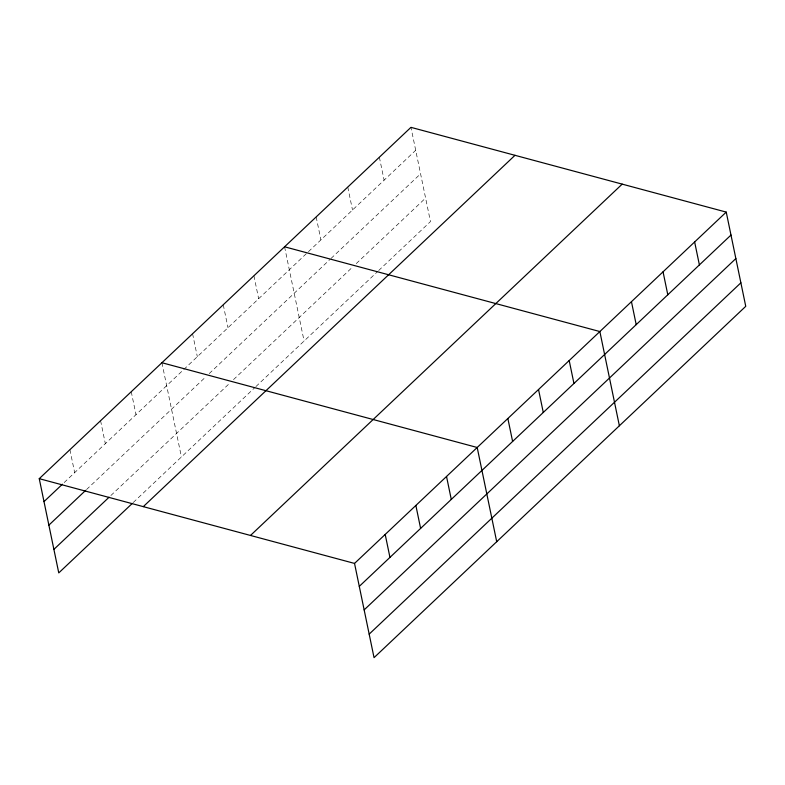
<?xml version="1.0" encoding="UTF-8"?>
<svg xmlns="http://www.w3.org/2000/svg" width="785" height="785" viewBox="0 0 785 785"><rect width="100%" height="100%" fill="white"/><g stroke="black" fill="none" stroke-linecap="round" stroke-linejoin="round"><path stroke-width="0.59" stroke-dasharray="3.92 2.94" d="M64.154 482.569L415.707 150.288M86.546 489.536L205.709 376.908M209.212 373.591L330.181 259.256M331.054 258.432L420.574 173.819M110.842 495.551L230.005 382.923M233.508 379.616L352.75 266.9M356.262 263.583L425.598 198.055M133.234 502.508L255.027 387.407M255.9 386.573L377.811 271.345M378.684 270.521L430.465 221.576L410.957 127.347M379.361 157.206L384.11 180.157M347.765 187.065L352.514 210.017M316.169 216.935L320.918 239.876M284.572 246.794L304.089 341.024M253.908 275.78L258.658 298.732M223.244 304.766L227.993 327.708M192.58 333.753L197.329 356.694M161.916 362.729L181.423 456.968M131.242 391.715L136.001 414.666M100.578 420.701L105.337 443.653M69.914 449.687L74.663 472.639"/><path stroke-width="1.18" d="M132.361 503.342L58.767 572.903L39.25 478.673L410.957 127.347L726.233 212.097L745.75 306.327L374.043 657.653L354.535 563.424L726.233 212.097M43.999 501.615L62.398 484.227M48.876 525.145L85.673 490.36M53.89 549.382L109.095 497.209M143.292 506.639L514.999 155.312M250.493 535.458L622.191 184.132M359.285 586.375L730.992 235.049M364.152 609.896L735.859 258.569M369.176 634.133L740.883 282.806M284.572 246.794L599.858 331.545L619.375 425.784M161.916 362.729L477.192 447.489L496.709 541.719M39.25 478.673L354.535 563.424M694.637 241.957L699.396 264.908M663.05 271.826L667.799 294.767M631.454 301.685L636.203 324.637M569.194 360.531L573.943 383.482M538.53 389.517L543.279 412.468M507.856 418.503L512.615 441.455M446.528 476.466L451.277 499.417M415.864 505.452L420.613 528.403M385.2 534.438L389.949 557.389"/></g></svg>
